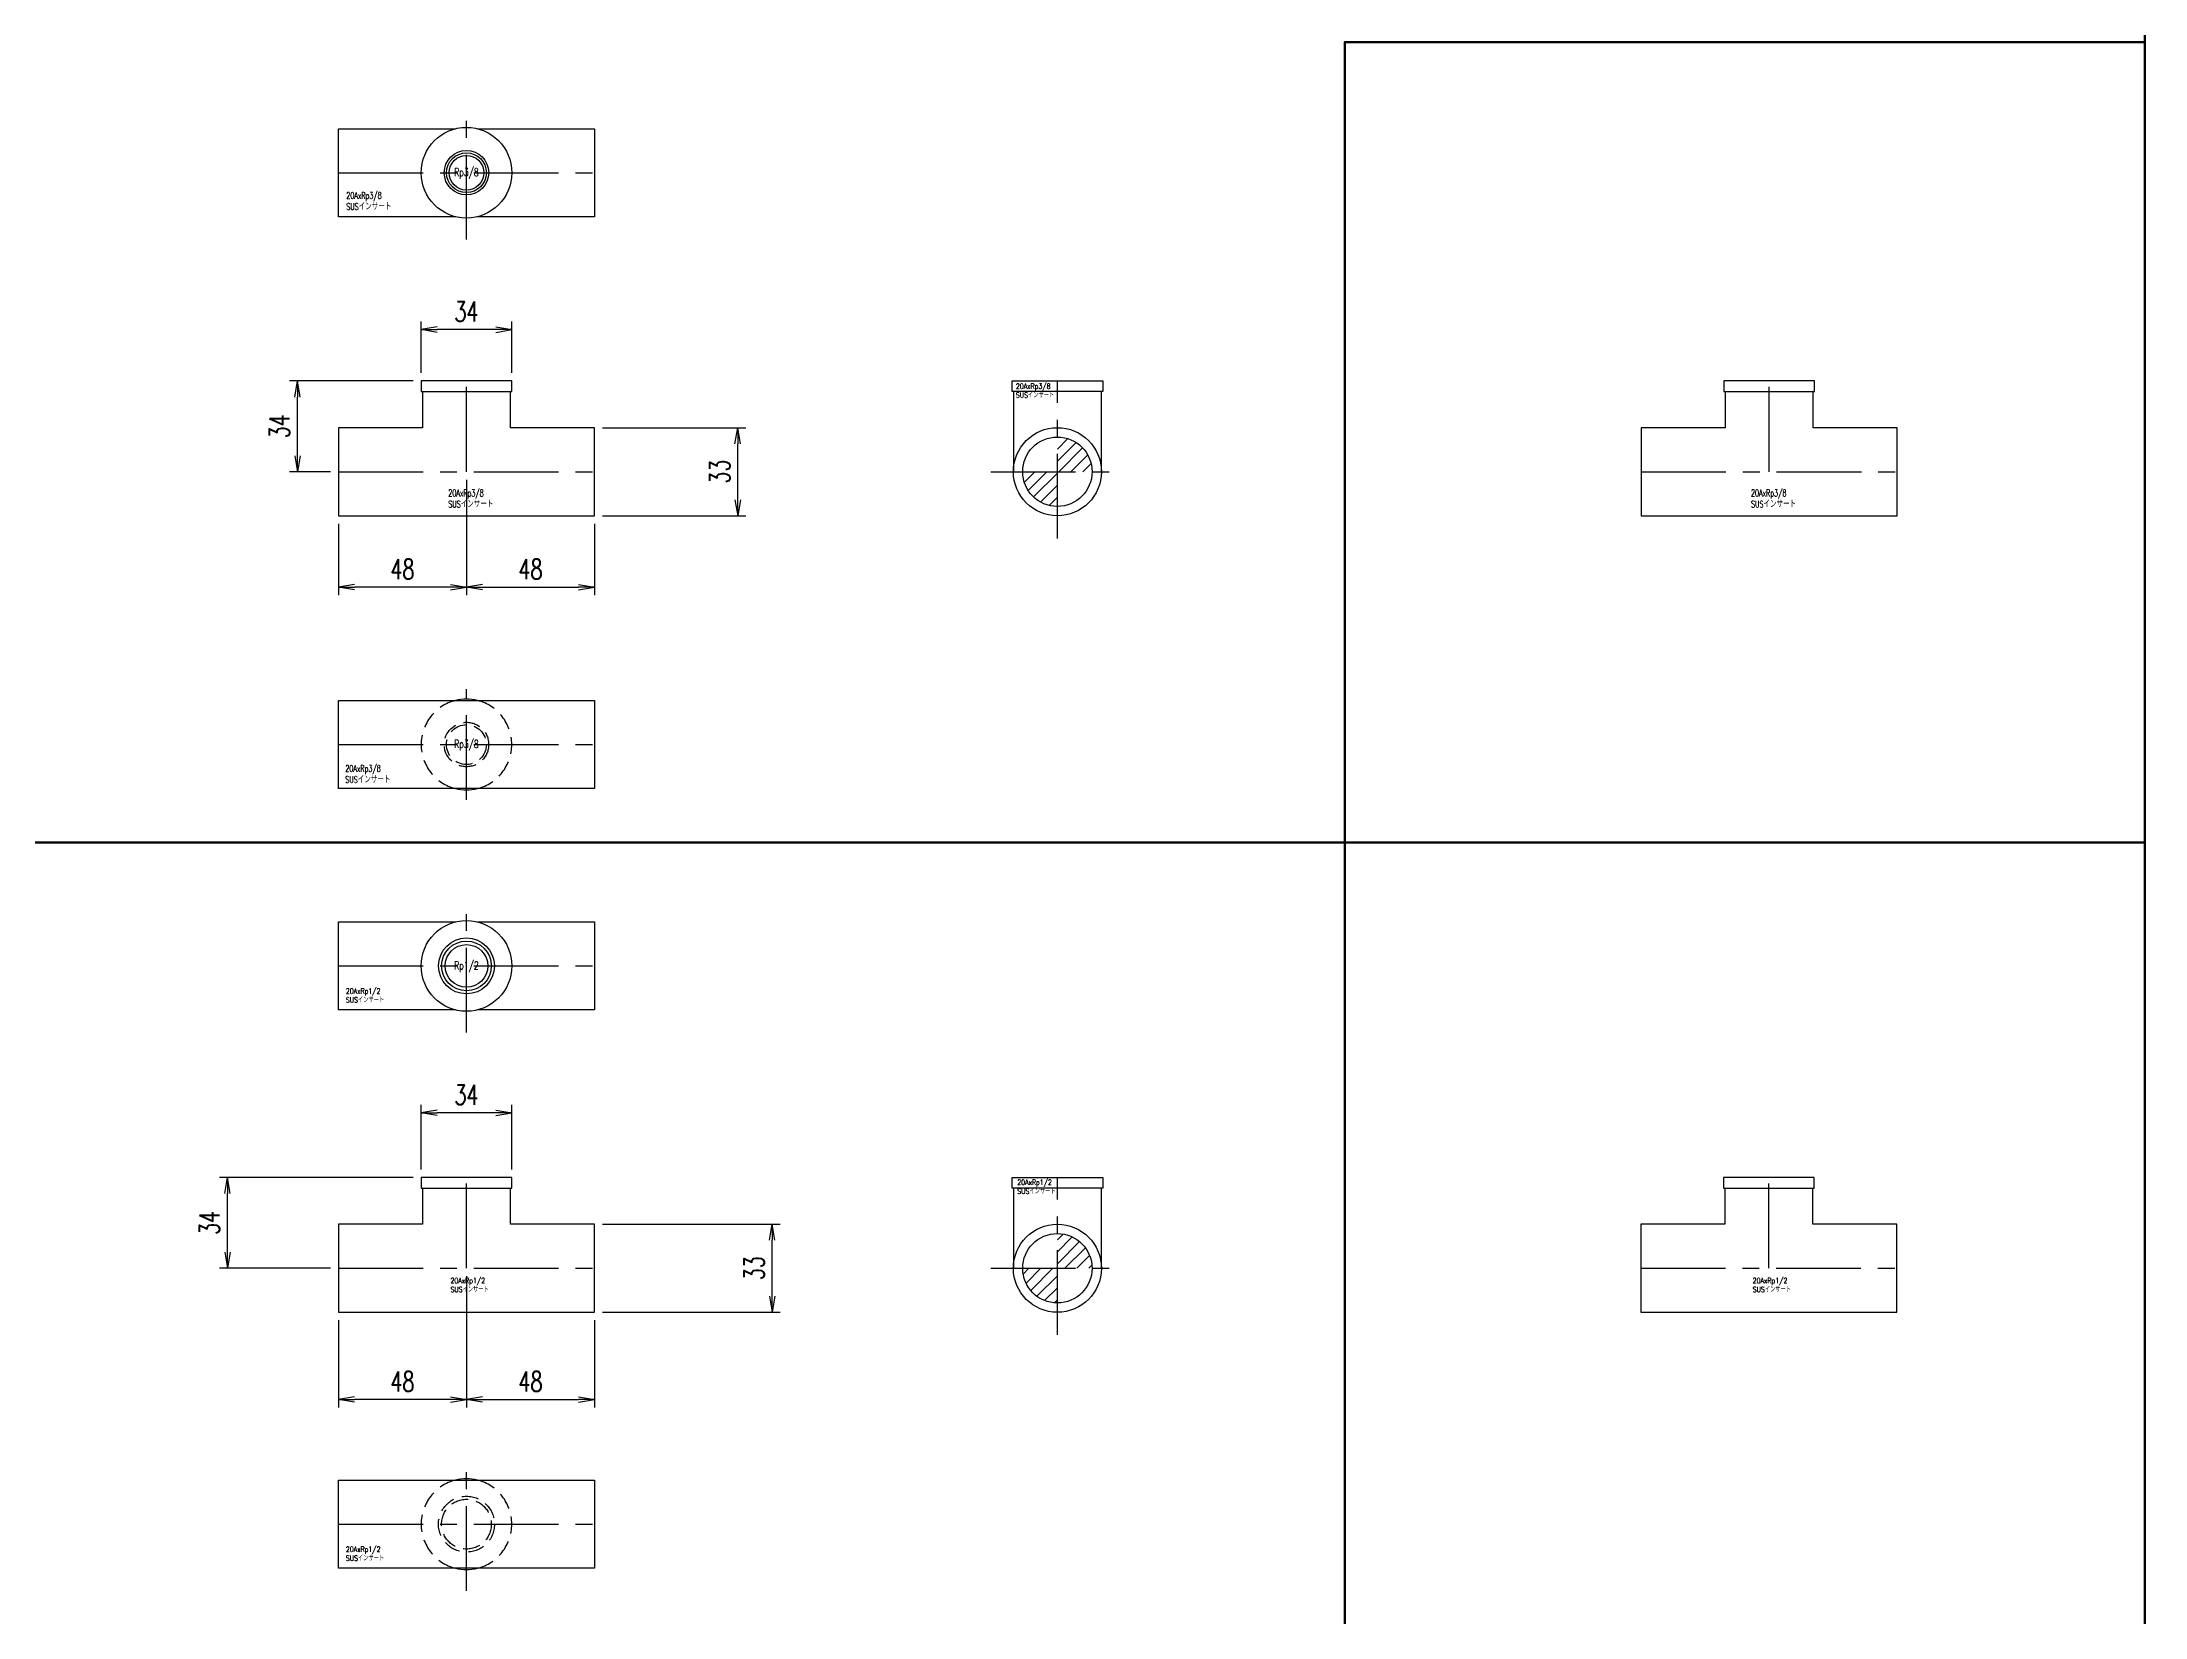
# Model space of a CAD drawing. Header units: millimetres. Extents: x 1711 to 90196, y -23291 to 8516.
# Drawn here: x 46925 to 47713, y -5751 to -5161 of the extents above; entities that cross this region are included whole.
import ezdxf
from ezdxf.enums import TextEntityAlignment as Align

# ---------------------------------------------------------------- set-up
doc = ezdxf.new("R2010")
doc.units = ezdxf.units.MM
doc.header["$PDMODE"] = 35
doc.linetypes.add('CENTER', pattern=[50.8, 31.75, -6.35, 6.35, -6.35])
doc.linetypes.add('HIDDEN', pattern=[9.525, 6.35, -3.175])
doc.layers.add('line', color=153, linetype='Continuous', lineweight=50)
for name, color, linetype in [('寸法', 2, 'Continuous'), ('配管-CVP', 4, 'Continuous'), ('＃配管（PVC)', 21, 'Continuous')]:
    doc.layers.add(name, color=color, linetype=linetype)
doc.styles.add('kpk', font='romans.shx', dxfattribs={"width": 0.7, "bigfont": 'extfont2.shx'})
doc.dimstyles.new('KPK-3', dxfattribs={"dimscale": 3, "dimtxt": 2.5, "dimasz": 2, "dimexe": 1, "dimexo": 1, "dimgap": 1, "dimtad": 3, "dimdec": 1, "dimdsep": 46, "dimtxsty": 'kpk', "dimblk": 'OPEN', "dimcen": 2.5, "dimclrd": 2, "dimclre": 2, "dimclrt": 4, "dimadec": 1, "dimazin": 2, "dimtfac": 1, "dimtdec": 1, "dimtmove": 0, "dimatfit": 2, "dimldrblk": 'OPEN', "dimfxl": 0, "dimlwd": -1, "dimlwe": -1, "dimarcsym": 0})

# ---------------------------------------------------------------- blocks, each defined once
blk = doc.blocks.new('_Open')
at = {"color": 0, "linetype": 'ByBlock', "lineweight": -2}
for p, q in [((-1, 0.17), (0, 0)), ((-1, -0.17), (0, 0)), ((0, 0), (-1, 0))]:
    blk.add_line(p, q, dxfattribs=at)
blk = doc.blocks.new('*D2227')
at = {"layer": 'Defpoints', "color": 0, "transparency": 16777216}
for p in [(47084.21, -5321.63), (47036.21, -5338.13), (47036.21, -5364.89)]:
    blk.add_point(p, dxfattribs=at)
at = {"layer": '寸法', "color": 2, "transparency": 16777216}
for p, q in [((47084.21, -5324.63), (47084.21, -5367.89)), ((47036.21, -5341.13), (47036.21, -5367.89)), ((47078.21, -5364.89), (47042.21, -5364.89))]:
    blk.add_line(p, q, dxfattribs=at)
at = {"layer": '寸法', "color": 2, "transparency": 16777216, "xscale": 6, "yscale": 6, "zscale": 6, "rotation": 180}
blk.add_blockref('_Open', (47036.21, -5364.89), dxfattribs=at)
at = {"layer": '寸法', "color": 2, "transparency": 16777216, "xscale": 6, "yscale": 6, "zscale": 6}
blk.add_blockref('_Open', (47084.21, -5364.89), dxfattribs=at)
at = {"layer": '寸法', "color": 4, "transparency": 16777216, "insert": (47060.21, -5358.14), "char_height": 7.5, "attachment_point": 5, "style": 'kpk', "bg_fill": 3, "box_fill_scale": 1.1, "bg_fill_color": 256, "bg_fill_true_color": 13158600, "bg_fill_transparency": 0}
blk.add_mtext('48', dxfattribs=at)
blk = doc.blocks.new('*D2230')
at = {"layer": 'Defpoints', "color": 0, "transparency": 16777216}
for p in [(47132.21, -5305.13), (47185.89, -5305.13), (47132.21, -5338.13)]:
    blk.add_point(p, dxfattribs=at)
at = {"layer": '寸法', "color": 2, "transparency": 16777216}
for p, q in [((47135.21, -5305.13), (47188.89, -5305.13)), ((47185.89, -5332.13), (47185.89, -5311.13)), ((47135.21, -5338.13), (47188.89, -5338.13))]:
    blk.add_line(p, q, dxfattribs=at)
at = {"layer": '寸法', "color": 2, "transparency": 16777216, "xscale": 6, "yscale": 6, "zscale": 6}
for p, rotation in [((47185.89, -5305.13), 90), ((47185.89, -5338.13), 270)]:
    blk.add_blockref('_Open', p, dxfattribs=dict(at, rotation=rotation))
at = {"layer": '寸法', "color": 4, "transparency": 16777216, "insert": (47179.14, -5321.63), "char_height": 7.5, "attachment_point": 5, "rotation": 90, "style": 'kpk', "bg_fill": 3, "box_fill_scale": 1.1, "bg_fill_color": 256, "bg_fill_true_color": 13158600, "bg_fill_transparency": 0}
blk.add_mtext('33', dxfattribs=at)
blk = doc.blocks.new('*D2231')
at = {"layer": 'Defpoints', "color": 0, "transparency": 16777216}
for p in [(47084.21, -5321.63), (47132.21, -5338.13), (47132.21, -5364.89)]:
    blk.add_point(p, dxfattribs=at)
at = {"layer": '寸法', "color": 2, "transparency": 16777216}
for p, q in [((47084.21, -5324.63), (47084.21, -5367.89)), ((47132.21, -5341.13), (47132.21, -5367.89)), ((47090.21, -5364.89), (47126.21, -5364.89))]:
    blk.add_line(p, q, dxfattribs=at)
at = {"layer": '寸法', "color": 2, "transparency": 16777216, "xscale": 6, "yscale": 6, "zscale": 6, "rotation": 180}
blk.add_blockref('_Open', (47084.21, -5364.89), dxfattribs=at)
at = {"layer": '寸法', "color": 2, "transparency": 16777216, "xscale": 6, "yscale": 6, "zscale": 6}
blk.add_blockref('_Open', (47132.21, -5364.89), dxfattribs=at)
at = {"layer": '寸法', "color": 4, "transparency": 16777216, "insert": (47108.21, -5358.14), "char_height": 7.5, "attachment_point": 5, "style": 'kpk', "bg_fill": 3, "box_fill_scale": 1.1, "bg_fill_color": 256, "bg_fill_true_color": 13158600, "bg_fill_transparency": 0}
blk.add_mtext('48', dxfattribs=at)
blk = doc.blocks.new('*D2232')
at = {"layer": 'Defpoints', "color": 0, "transparency": 16777216}
for p in [(47020.83, -5287.63), (47067.21, -5287.63), (47036.21, -5321.63)]:
    blk.add_point(p, dxfattribs=at)
at = {"layer": '寸法', "color": 2, "transparency": 16777216}
for p, q in [((47064.21, -5287.63), (47017.83, -5287.63)), ((47020.83, -5315.63), (47020.83, -5293.63)), ((47033.21, -5321.63), (47017.83, -5321.63))]:
    blk.add_line(p, q, dxfattribs=at)
at = {"layer": '寸法', "color": 2, "transparency": 16777216, "xscale": 6, "yscale": 6, "zscale": 6}
for p, rotation in [((47020.83, -5287.63), 90), ((47020.83, -5321.63), 270)]:
    blk.add_blockref('_Open', p, dxfattribs=dict(at, rotation=rotation))
at = {"layer": '寸法', "color": 4, "transparency": 16777216, "insert": (47014.08, -5304.63), "char_height": 7.5, "attachment_point": 5, "rotation": 90, "style": 'kpk', "bg_fill": 3, "box_fill_scale": 1.1, "bg_fill_color": 256, "bg_fill_true_color": 13158600, "bg_fill_transparency": 0}
blk.add_mtext('34', dxfattribs=at)
blk = doc.blocks.new('*D2233')
at = {"layer": 'Defpoints', "color": 0, "transparency": 16777216}
for p in [(47067.21, -5268.39), (47067.21, -5287.63), (47101.21, -5287.63)]:
    blk.add_point(p, dxfattribs=at)
at = {"layer": '寸法', "color": 2, "transparency": 16777216}
for p, q in [((47067.21, -5284.63), (47067.21, -5265.39)), ((47101.21, -5284.63), (47101.21, -5265.39)), ((47095.21, -5268.39), (47073.21, -5268.39))]:
    blk.add_line(p, q, dxfattribs=at)
at = {"layer": '寸法', "color": 2, "transparency": 16777216, "xscale": 6, "yscale": 6, "zscale": 6, "rotation": 180}
blk.add_blockref('_Open', (47067.21, -5268.39), dxfattribs=at)
at = {"layer": '寸法', "color": 2, "transparency": 16777216, "xscale": 6, "yscale": 6, "zscale": 6}
blk.add_blockref('_Open', (47101.21, -5268.39), dxfattribs=at)
at = {"layer": '寸法', "color": 4, "transparency": 16777216, "insert": (47084.21, -5261.64), "char_height": 7.5, "attachment_point": 5, "style": 'kpk', "bg_fill": 3, "box_fill_scale": 1.1, "bg_fill_color": 256, "bg_fill_true_color": 13158600, "bg_fill_transparency": 0}
blk.add_mtext('34', dxfattribs=at)
blk = doc.blocks.new('*D2234')
at = {"layer": 'Defpoints', "color": 0, "transparency": 16777216}
for p in [(47084.21, -5620.16), (47132.21, -5636.66), (47132.21, -5669.33)]:
    blk.add_point(p, dxfattribs=at)
at = {"layer": '寸法', "color": 2, "transparency": 16777216}
for p, q in [((47084.21, -5623.16), (47084.21, -5672.33)), ((47132.21, -5639.66), (47132.21, -5672.33)), ((47090.21, -5669.33), (47126.21, -5669.33))]:
    blk.add_line(p, q, dxfattribs=at)
at = {"layer": '寸法', "color": 2, "transparency": 16777216, "xscale": 6, "yscale": 6, "zscale": 6, "rotation": 180}
blk.add_blockref('_Open', (47084.21, -5669.33), dxfattribs=at)
at = {"layer": '寸法', "color": 2, "transparency": 16777216, "xscale": 6, "yscale": 6, "zscale": 6}
blk.add_blockref('_Open', (47132.21, -5669.33), dxfattribs=at)
at = {"layer": '寸法', "color": 4, "transparency": 16777216, "insert": (47108.21, -5662.58), "char_height": 7.5, "attachment_point": 5, "style": 'kpk', "bg_fill": 3, "box_fill_scale": 1.1, "bg_fill_color": 256, "bg_fill_true_color": 13158600, "bg_fill_transparency": 0}
blk.add_mtext('48', dxfattribs=at)
blk = doc.blocks.new('*D2235')
at = {"layer": 'Defpoints', "color": 0, "transparency": 16777216}
for p in [(46994.63, -5586.16), (47067.21, -5586.16), (47036.21, -5620.16)]:
    blk.add_point(p, dxfattribs=at)
at = {"layer": '寸法', "color": 2, "transparency": 16777216}
for p, q in [((47064.21, -5586.16), (46991.63, -5586.16)), ((46994.63, -5614.16), (46994.63, -5592.16)), ((47033.21, -5620.16), (46991.63, -5620.16))]:
    blk.add_line(p, q, dxfattribs=at)
at = {"layer": '寸法', "color": 2, "transparency": 16777216, "xscale": 6, "yscale": 6, "zscale": 6}
for p, rotation in [((46994.63, -5586.16), 90), ((46994.63, -5620.16), 270)]:
    blk.add_blockref('_Open', p, dxfattribs=dict(at, rotation=rotation))
at = {"layer": '寸法', "color": 4, "transparency": 16777216, "insert": (46987.88, -5603.16), "char_height": 7.5, "attachment_point": 5, "rotation": 90, "style": 'kpk', "bg_fill": 3, "box_fill_scale": 1.1, "bg_fill_color": 256, "bg_fill_true_color": 13158600, "bg_fill_transparency": 0}
blk.add_mtext('34', dxfattribs=at)
blk = doc.blocks.new('*D2236')
at = {"layer": 'Defpoints', "color": 0, "transparency": 16777216}
for p in [(47084.21, -5620.16), (47036.21, -5636.66), (47036.21, -5669.33)]:
    blk.add_point(p, dxfattribs=at)
at = {"layer": '寸法', "color": 2, "transparency": 16777216}
for p, q in [((47084.21, -5623.16), (47084.21, -5672.33)), ((47036.21, -5639.66), (47036.21, -5672.33)), ((47078.21, -5669.33), (47042.21, -5669.33))]:
    blk.add_line(p, q, dxfattribs=at)
at = {"layer": '寸法', "color": 2, "transparency": 16777216, "xscale": 6, "yscale": 6, "zscale": 6, "rotation": 180}
blk.add_blockref('_Open', (47036.21, -5669.33), dxfattribs=at)
at = {"layer": '寸法', "color": 2, "transparency": 16777216, "xscale": 6, "yscale": 6, "zscale": 6}
blk.add_blockref('_Open', (47084.21, -5669.33), dxfattribs=at)
at = {"layer": '寸法', "color": 4, "transparency": 16777216, "insert": (47060.21, -5662.58), "char_height": 7.5, "attachment_point": 5, "style": 'kpk', "bg_fill": 3, "box_fill_scale": 1.1, "bg_fill_color": 256, "bg_fill_true_color": 13158600, "bg_fill_transparency": 0}
blk.add_mtext('48', dxfattribs=at)
blk = doc.blocks.new('*D2237')
at = {"layer": 'Defpoints', "color": 0, "transparency": 16777216}
for p in [(47067.21, -5561.92), (47067.21, -5586.16), (47101.21, -5586.16)]:
    blk.add_point(p, dxfattribs=at)
at = {"layer": '寸法', "color": 2, "transparency": 16777216}
for p, q in [((47067.21, -5583.16), (47067.21, -5558.92)), ((47095.21, -5561.92), (47073.21, -5561.92)), ((47101.21, -5583.16), (47101.21, -5558.92))]:
    blk.add_line(p, q, dxfattribs=at)
at = {"layer": '寸法', "color": 2, "transparency": 16777216, "xscale": 6, "yscale": 6, "zscale": 6, "rotation": 180}
blk.add_blockref('_Open', (47067.21, -5561.92), dxfattribs=at)
at = {"layer": '寸法', "color": 2, "transparency": 16777216, "xscale": 6, "yscale": 6, "zscale": 6}
blk.add_blockref('_Open', (47101.21, -5561.92), dxfattribs=at)
at = {"layer": '寸法', "color": 4, "transparency": 16777216, "insert": (47084.21, -5555.17), "char_height": 7.5, "attachment_point": 5, "style": 'kpk', "bg_fill": 3, "box_fill_scale": 1.1, "bg_fill_color": 256, "bg_fill_true_color": 13158600, "bg_fill_transparency": 0}
blk.add_mtext('34', dxfattribs=at)
blk = doc.blocks.new('*D2238')
at = {"layer": 'Defpoints', "color": 0, "transparency": 16777216}
for p in [(47132.21, -5603.66), (47198.82, -5603.66), (47132.21, -5636.66)]:
    blk.add_point(p, dxfattribs=at)
at = {"layer": '寸法', "color": 2, "transparency": 16777216}
for p, q in [((47135.21, -5603.66), (47201.82, -5603.66)), ((47198.82, -5630.66), (47198.82, -5609.66)), ((47135.21, -5636.66), (47201.82, -5636.66))]:
    blk.add_line(p, q, dxfattribs=at)
at = {"layer": '寸法', "color": 2, "transparency": 16777216, "xscale": 6, "yscale": 6, "zscale": 6}
for p, rotation in [((47198.82, -5603.66), 90), ((47198.82, -5636.66), 270)]:
    blk.add_blockref('_Open', p, dxfattribs=dict(at, rotation=rotation))
at = {"layer": '寸法', "color": 4, "transparency": 16777216, "insert": (47192.07, -5620.16), "char_height": 7.5, "attachment_point": 5, "rotation": 90, "style": 'kpk', "bg_fill": 3, "box_fill_scale": 1.1, "bg_fill_color": 256, "bg_fill_true_color": 13158600, "bg_fill_transparency": 0}
blk.add_mtext('33', dxfattribs=at)
blk = doc.blocks.new('20AxRp3／8-SUSインサート給水栓T-正面')
at = {"layer": '＃配管（PVC)', "color": 0, "linetype": 'ByBlock'}
for p, q in [((17, 34), (-17, 34)), ((-17, 34), (-17, 30)), ((17, 30), (17, 34)), ((-17, 30), (17, 30)), ((-16.5, 30), (-16.5, 16.5)), ((16.5, 16.5), (16.5, 30)), ((-16.5, 16.5), (-48, 16.5)), ((-48, 16.5), (-48, -16.5)), ((48, 16.5), (16.5, 16.5)), ((48, -16.5), (48, 16.5)), ((-48, -16.5), (48, -16.5))]:
    blk.add_line(p, q, dxfattribs=at)
at = {"layer": '＃配管（PVC)', "color": 2, "linetype": 'CENTER'}
for p, q in [((0, 0), (0, 34)), ((-48, 0), (48, 0))]:
    blk.add_line(p, q, dxfattribs=at)
at = {"layer": 'Defpoints', "color": 6, "insert": (-6.81, -6.73), "char_height": 2.5, "attachment_point": 1, "style": 'kpk'}
blk.add_mtext('20AxRp3/8\\PSUSインサート', dxfattribs=at)
blk = doc.blocks.new('20AxRp3／8-SUSインサート給水栓T-側面')
at = {"layer": '＃配管（PVC)'}
h = blk.add_hatch(dxfattribs=at)
h.set_pattern_fill('ANSI31', color=252)
h.set_pattern_definition([(45, (-43763.1643, 5373.1848), (-2.24506403, 2.24506403), [])])
h.paths.add_polyline_path([(13, 0, 0.414214), (0, 13), (0, 0)])
h.paths.add_polyline_path([(-13, 0, 0.414214), (0, -13), (0, 0)])
at = {"layer": '＃配管（PVC)', "color": 0, "linetype": 'ByBlock'}
for p, q in [((-17, 34), (17, 34)), ((-17, 30), (-17, 34)), ((17, 34), (17, 30)), ((17, 30), (-17, 30)), ((-16.5, 30), (-16.5, 0)), ((16.5, 0), (16.5, 30))]:
    blk.add_line(p, q, dxfattribs=at)
at = {"layer": '＃配管（PVC)', "color": 2, "linetype": 'CENTER'}
for p, q in [((0, -25), (0, 34)), ((-25, 0), (25, 0))]:
    blk.add_line(p, q, dxfattribs=at)
at = {"layer": '＃配管（PVC)', "color": 0, "linetype": 'ByBlock'}
for radius in [16.5, 13]:
    blk.add_circle((0, 0), radius, dxfattribs=at)
at = {"layer": 'Defpoints', "color": 6, "insert": (-15.56, 33.06), "char_height": 2, "attachment_point": 1, "style": 'kpk'}
blk.add_mtext('20AxRp3/8\\PSUSインサート', dxfattribs=at)
blk = doc.blocks.new('20AxRp3／8-SUSインサート給水栓T-上面')
at = {"layer": '＃配管（PVC)', "color": 2, "linetype": 'CENTER'}
for p, q in [((0, -25), (0, 25)), ((-48, 0), (48, 0))]:
    blk.add_line(p, q, dxfattribs=at)
at = {"layer": '＃配管（PVC)', "color": 0, "linetype": 'ByBlock'}
for points in [[(-4.09, -16.5), (-48, -16.5), (-48, 16.5), (-4.09, 16.5)], [(4.09, 16.5), (48, 16.5), (48, -16.5), (4.09, -16.5)]]:
    blk.add_lwpolyline(points, dxfattribs=at)
for radius in [17, 7.47, 6.5]:
    blk.add_circle((0, 0), radius, dxfattribs=at)
at = {"layer": '＃配管（PVC)', "color": 42}
blk.add_circle((0, 0), 8.33, dxfattribs=at)
at = {"layer": 'Defpoints', "color": 6, "style": 'kpk', "width": 0.7}
blk.add_text('Rp3/8', height=3, dxfattribs=at).set_placement((0, 0), align=Align.MIDDLE)
at = {"layer": 'Defpoints', "color": 6, "insert": (-45.05, -7.28), "char_height": 2.5, "attachment_point": 1, "style": 'kpk'}
blk.add_mtext('20AxRp3/8\\PSUSインサート', dxfattribs=at)
blk = doc.blocks.new('20AxRp3／8-SUSインサート給水栓T')
at = {"color": 0}
blk.add_blockref('20AxRp3／8-SUSインサート給水栓T-正面', (0, 0), dxfattribs=at)
blk = doc.blocks.new('20AxRp3／8-SUSインサート給水栓T-下面')
at = {"layer": '＃配管（PVC)', "color": 2, "linetype": 'CENTER'}
for p, q in [((0, -20.75), (0, 20.75)), ((-48, 0), (48, 0))]:
    blk.add_line(p, q, dxfattribs=at)
at = {"layer": '＃配管（PVC)', "color": 0, "linetype": 'ByBlock'}
blk.add_lwpolyline([(-48, -16.5), (-48, 16.5), (48, 16.5), (48, -16.5)], close=True, dxfattribs=at)
at = {"layer": '＃配管（PVC)', "color": 132, "linetype": 'HIDDEN'}
for radius in [8.33, 7.47]:
    blk.add_circle((0, 0), radius, dxfattribs=at)
for start, end in [(103.93055, 256.06945), (283.93055, 76.06945)]:
    blk.add_arc((0, 0), 17, start, end, dxfattribs=at)
at = {"layer": '＃配管（PVC)', "color": 0, "linetype": 'ByBlock'}
for start, end in [(76.06945, 103.93055), (256.06945, 283.93055)]:
    blk.add_arc((0, 0), 17, start, end, dxfattribs=at)
at = {"layer": 'Defpoints', "color": 6, "style": 'kpk', "width": 0.7}
blk.add_text('Rp3/8', height=3, dxfattribs=at).set_placement((0, 0), align=Align.MIDDLE)
at = {"layer": 'Defpoints', "color": 6, "insert": (-45.41, -7.72), "char_height": 2.5, "attachment_point": 1, "style": 'kpk'}
blk.add_mtext('20AxRp3/8\\PSUSインサート', dxfattribs=at)
blk = doc.blocks.new('20AxRp1／2-SUSインサート給水栓T-下面')
at = {"layer": '＃配管（PVC)', "color": 2, "linetype": 'CENTER'}
for p, q in [((0, -25), (0, 25)), ((-48, 0), (48, 0))]:
    blk.add_line(p, q, dxfattribs=at)
at = {"layer": '＃配管（PVC)', "color": 0, "linetype": 'ByBlock'}
for p, q in [((-48, -16.5), (-48, 16.5)), ((-48, 16.5), (48, 16.5)), ((48, 16.5), (48, -16.5)), ((48, -16.5), (-48, -16.5))]:
    blk.add_line(p, q, dxfattribs=at)
at = {"layer": '＃配管（PVC)', "color": 132, "linetype": 'HIDDEN'}
for radius in [10.48, 9.32]:
    blk.add_circle((0, 0), radius, dxfattribs=at)
for start, end in [(103.93055, 256.06945), (283.93055, 76.06945)]:
    blk.add_arc((0, 0), 17, start, end, dxfattribs=at)
at = {"layer": '＃配管（PVC)', "color": 0, "linetype": 'ByBlock'}
for start, end in [(76.06945, 103.93055), (256.06945, 283.93055)]:
    blk.add_arc((0, 0), 17, start, end, dxfattribs=at)
at = {"layer": 'Defpoints', "color": 6, "insert": (-45.22, -8.4), "char_height": 2, "attachment_point": 1, "style": 'kpk'}
blk.add_mtext('20AxRp1/2\\PSUSインサート', dxfattribs=at)
blk = doc.blocks.new('20AxRp1／2-SUSインサート給水栓T-正面')
at = {"color": 0}
blk.add_line((17, 30), (17, 34), dxfattribs=at)
at = {"layer": '＃配管（PVC)', "color": 0, "linetype": 'ByBlock'}
for p, q in [((17, 34), (-17, 34)), ((-17, 34), (-17, 30)), ((-17, 30), (17, 30)), ((-16.5, 30), (-16.5, 16.5)), ((16.5, 16.5), (16.5, 30)), ((-16.5, 16.5), (-48, 16.5)), ((-48, 16.5), (-48, -16.5)), ((48, 16.5), (16.5, 16.5)), ((48, -16.5), (48, 16.5)), ((-48, -16.5), (48, -16.5))]:
    blk.add_line(p, q, dxfattribs=at)
at = {"layer": '＃配管（PVC)', "color": 2, "linetype": 'CENTER'}
for p, q in [((0, 0), (0, 34)), ((-48, 0), (48, 0))]:
    blk.add_line(p, q, dxfattribs=at)
at = {"layer": 'Defpoints', "color": 6, "insert": (-6.01, -3.62), "char_height": 2, "attachment_point": 1, "style": 'kpk'}
blk.add_mtext('20AxRp1/2\\PSUSインサート', dxfattribs=at)
blk = doc.blocks.new('20AxRp1／2-SUSインサート給水栓T-上面')
at = {"layer": '＃配管（PVC)', "color": 2, "linetype": 'CENTER'}
for p, q in [((0, -25), (0, 25)), ((-48, 0), (48, 0))]:
    blk.add_line(p, q, dxfattribs=at)
at = {"layer": '＃配管（PVC)', "color": 0, "linetype": 'ByBlock'}
for p, q in [((-48, -16.5), (-48, 16.5)), ((-48, 16.5), (-4.09, 16.5)), ((4.09, 16.5), (48, 16.5)), ((48, 16.5), (48, -16.5)), ((-4.09, -16.5), (-48, -16.5)), ((48, -16.5), (4.09, -16.5))]:
    blk.add_line(p, q, dxfattribs=at)
for radius in [17, 9.32, 8]:
    blk.add_circle((0, 0), radius, dxfattribs=at)
at = {"layer": '＃配管（PVC)', "color": 42}
blk.add_circle((0, 0), 10.48, dxfattribs=at)
at = {"layer": 'Defpoints', "color": 6, "style": 'kpk', "width": 0.7}
blk.add_text('Rp1/2', height=3, dxfattribs=at).set_placement((0, 0), align=Align.MIDDLE)
at = {"layer": 'Defpoints', "color": 6, "insert": (-45.22, -8.4), "char_height": 2, "attachment_point": 1, "style": 'kpk'}
blk.add_mtext('20AxRp1/2\\PSUSインサート', dxfattribs=at)
blk = doc.blocks.new('20AxRp1／2-SUSインサート給水栓T-側面')
at = {"layer": '＃配管（PVC)'}
h = blk.add_hatch(dxfattribs=at)
h.set_pattern_fill('ANSI31', color=252)
h.set_pattern_definition([(45, (-43763.1643, 5620.164), (-2.24506403, 2.24506403), [])])
h.paths.add_polyline_path([(0, 13), (0, 0), (13, 0, 0.414214)])
h.paths.add_polyline_path([(0, 0), (-13, 0, 0.414214), (0, -13)])
at = {"layer": '＃配管（PVC)', "color": 0, "linetype": 'ByBlock'}
for p, q in [((-17, 34), (17, 34)), ((-17, 30), (-17, 34)), ((17, 34), (17, 30)), ((17, 30), (-17, 30)), ((-16.5, 30), (-16.5, 0)), ((16.5, 0), (16.5, 30))]:
    blk.add_line(p, q, dxfattribs=at)
at = {"layer": '＃配管（PVC)', "color": 2, "linetype": 'CENTER'}
for p, q in [((0, -25), (0, 34)), ((-25, 0), (25, 0))]:
    blk.add_line(p, q, dxfattribs=at)
at = {"layer": '＃配管（PVC)', "color": 0, "linetype": 'ByBlock'}
for radius in [16.5, 13]:
    blk.add_circle((0, 0), radius, dxfattribs=at)
at = {"layer": 'Defpoints', "color": 6, "insert": (-15.04, 33.21), "char_height": 2, "attachment_point": 1, "style": 'kpk'}
blk.add_mtext('20AxRp1/2\\PSUSインサート', dxfattribs=at)
blk = doc.blocks.new('20AxRp1／2-SUSインサート給水栓T')
at = {"color": 0}
blk.add_blockref('20AxRp1／2-SUSインサート給水栓T-正面', (0, 0), dxfattribs=at)
blk = doc.blocks.new('A$C9b6e2878')
at = {"layer": 'line'}
blk.add_line((3780, 0), (3780, -2560), dxfattribs=at)
for points in [[(3780, -1360), (3480, -1360), (3480, -1660), (3780, -1660)], [(3780, -1660), (3480, -1660), (3480, -1960), (3780, -1960)]]:
    blk.add_lwpolyline(points, close=True, dxfattribs=at)
blk.add_lwpolyline([(3780, -1660), (2580, -1660)], dxfattribs=at)

msp = doc.modelspace()

# ---------------------------------------------------------------- block references
at = {"layer": '配管-CVP'}
for name, p in [('20AxRp3／8-SUSインサート給水栓T-上面', (47084.2092, -5209.5664)), ('20AxRp3／8-SUSインサート給水栓T-側面', (47305.7361, -5321.6263)), ('20AxRp3／8-SUSインサート給水栓T', (47572.5877, -5321.6263)), ('20AxRp3／8-SUSインサート給水栓T-下面', (47084.2092, -5423.8759)), ('20AxRp1／2-SUSインサート給水栓T-上面', (47084.2092, -5506.856)), ('20AxRp1／2-SUSインサート給水栓T-側面', (47305.7361, -5620.164)), ('20AxRp1／2-SUSインサート給水栓T', (47572.4252, -5620.164)), ('20AxRp1／2-SUSインサート給水栓T-下面', (47084.2092, -5716.0728))]:
    msp.add_blockref(name, p, dxfattribs=at)

# ---------------------------------------------------------------- dimensions: what is measured, and where the dimension line sits
at = {"layer": '寸法'}
for base, p1, p2, picture, middle in [((47185.8927, -5305.1263), (47132.2092, -5338.1263), (47132.2092, -5305.1263), '*D2230', (47179.1427, -5321.6263)), ((46994.6317, -5586.164), (47036.2092, -5620.164), (47067.2092, -5586.164), '*D2235', (46987.8817, -5603.164))]:
    dim = msp.add_linear_dim(base=base, p1=p1, p2=p2, angle=90, dimstyle='KPK-3', dxfattribs=at)
    dim.commit()
    dim.dimension.update_dxf_attribs({"geometry": picture, "text_midpoint": middle})
for base, p1, p2, picture, middle in [((47036.2092, -5364.8851), (47084.2092, -5321.6263), (47036.2092, -5338.1263), '*D2227', (47060.2092, -5358.1351)), ((47132.2092, -5669.3264), (47084.2092, -5620.164), (47132.2092, -5636.664), '*D2234', (47108.2092, -5662.5764))]:
    dim = msp.add_linear_dim(base=base, p1=p1, p2=p2, dimstyle='KPK-3', dxfattribs=at)
    dim.commit()
    dim.dimension.update_dxf_attribs({"geometry": picture, "text_midpoint": middle})

# ---------------------------------------------------------------- next in the draw order: dimensions: what is measured, and where the dimension line sits
for base, p1, p2, picture, middle in [((47020.8346, -5287.6263), (47036.2092, -5321.6263), (47067.2092, -5287.6263), '*D2232', (47014.0846, -5304.6263)), ((47198.8199, -5603.664), (47132.2092, -5636.664), (47132.2092, -5603.664), '*D2238', (47192.0699, -5620.164))]:
    dim = msp.add_linear_dim(base=base, p1=p1, p2=p2, angle=90, dimstyle='KPK-3', dxfattribs=at)
    dim.commit()
    dim.dimension.update_dxf_attribs({"geometry": picture, "text_midpoint": middle})
for base, p1, p2, picture, middle in [((47132.2092, -5364.8851), (47084.2092, -5321.6263), (47132.2092, -5338.1263), '*D2231', (47108.2092, -5358.1351)), ((47036.2092, -5669.3264), (47084.2092, -5620.164), (47036.2092, -5636.664), '*D2236', (47060.2092, -5662.5764))]:
    dim = msp.add_linear_dim(base=base, p1=p1, p2=p2, dimstyle='KPK-3', override={"dimtmove": 1}, dxfattribs=at)
    dim.commit()
    dim.dimension.update_dxf_attribs({"geometry": picture, "text_midpoint": middle})
dim = msp.add_linear_dim(base=(47067.2092, -5561.9217), p1=(47101.2092, -5586.164), p2=(47067.2092, -5586.164), dimstyle='KPK-3', dxfattribs=at)
dim.commit()
dim.dimension.update_dxf_attribs({"geometry": '*D2237', "text_midpoint": (47084.2092, -5555.1717)})

# ---------------------------------------------------------------- next in the draw order: block references
at = {"layer": '配管-CVP'}
msp.add_blockref('20AxRp1／2-SUSインサート給水栓T-正面', (47084.2092, -5620.164), dxfattribs=at)

# ---------------------------------------------------------------- next in the draw order: dimensions: what is measured, and where the dimension line sits
at = {"layer": '寸法'}
dim = msp.add_linear_dim(base=(47067.2092, -5268.3925), p1=(47101.2092, -5287.6263), p2=(47067.2092, -5287.6263), dimstyle='KPK-3', dxfattribs=at)
dim.commit()
dim.dimension.update_dxf_attribs({"geometry": '*D2233', "text_midpoint": (47084.2092, -5261.6425)})

# ---------------------------------------------------------------- next in the draw order: block references
at = {"layer": 'line'}
msp.add_blockref('A$C9b6e2878', (43933.4518, -3800.6046), dxfattribs=at)
at = {"layer": '配管-CVP'}
msp.add_blockref('20AxRp3／8-SUSインサート給水栓T-正面', (47084.2092, -5321.6263), dxfattribs=at)

doc.saveas('drawing.dxf')
